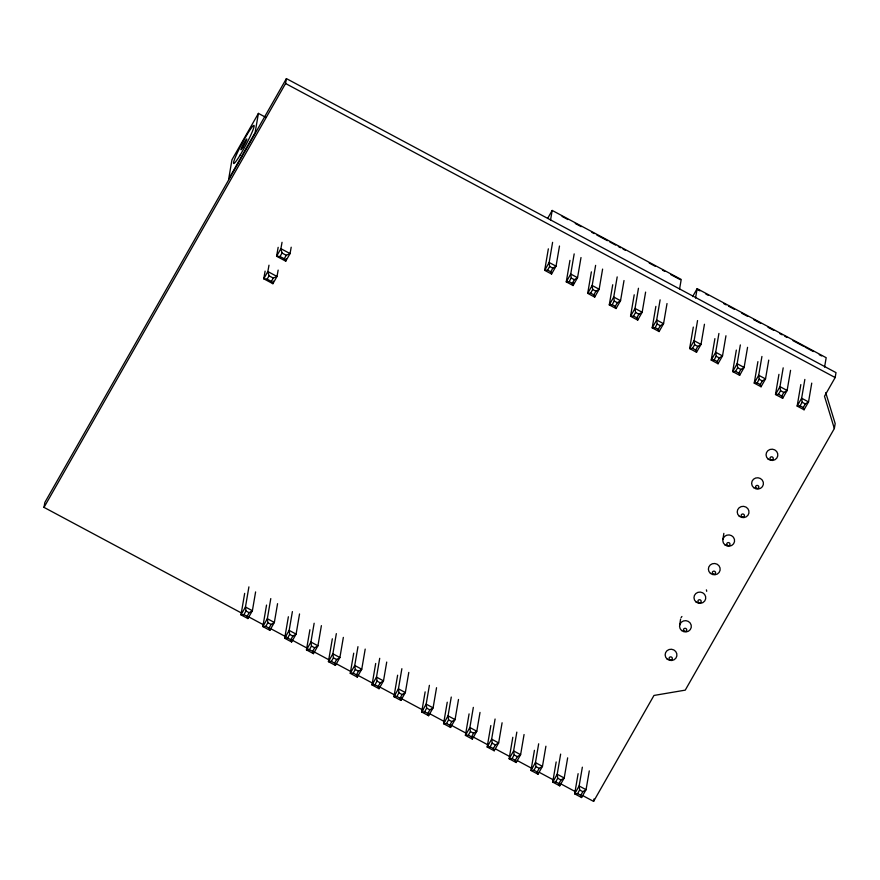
<?xml version="1.0" encoding="UTF-8"?>
<svg xmlns="http://www.w3.org/2000/svg" width="880" height="880" viewBox="0 0 880 880"><rect width="100%" height="100%" fill="white"/><g stroke="black" fill="none" stroke-linecap="round" stroke-linejoin="round"><path stroke-width="1.32" d="M679.657 625.174L680.592 619.124M722.909 539.44L723.844 533.379M241.318 612.942L44 507.375L44.836 502.458L286.407 78.606L836 372.625L835.164 377.542L824.494 396.253L834.339 428.527L685.245 690.14L653.972 695.453L593.593 801.394L582.703 795.575M258.412 113.388L255.123 132.594L228.69 178.981L231.968 159.775L258.412 113.388L265.617 117.249M44 507.375L285.571 83.512L286.407 78.606M244.673 593.373L240.999 614.867L247.918 618.574L252.384 610.72L255.607 591.921M248.908 586.872L245.465 607.013L245.982 611.017L243.914 614.636L240.999 614.867L245.465 607.013L252.384 610.72L249.161 612.722L247.104 616.341L247.918 618.574M266.541 605.077L262.867 626.571L269.874 630.322L274.351 622.468L277.563 603.669M270.787 598.576L267.344 618.717L267.872 622.732L265.815 626.351L262.867 626.571L267.344 618.717L274.351 622.468L271.106 624.459L269.038 628.078L269.874 630.322M288.376 616.759L284.702 638.242L291.621 641.949L296.098 634.106L299.541 613.954M292.391 611.6L289.168 630.399L289.685 634.403L287.617 638.011L284.702 638.242L289.168 630.399L296.098 634.106L292.864 636.108L290.807 639.716L291.621 641.949M309.903 629.75L306.46 649.891L313.467 653.642L317.944 645.788L321.387 625.647M314.149 623.238L310.937 642.048L311.465 646.052L309.408 649.671L306.46 649.891L310.937 642.048L317.944 645.788L314.699 647.779L312.642 651.398L313.467 653.642M332.332 638.803L328.427 661.639L335.434 665.39L339.9 657.536L343.343 637.395M336.336 633.644L332.893 653.796L333.432 657.811L331.375 661.419L328.427 661.639L332.893 653.796L339.9 657.536L336.655 659.527L334.598 663.146L335.434 665.39M353.716 653.18L350.273 673.332L357.28 677.083L361.757 669.229L365.2 649.088M357.962 646.679L354.75 665.478L355.278 669.493L353.221 673.112L350.273 673.332L354.75 665.478L361.757 669.229L358.512 671.22L356.444 674.839L357.28 677.083M375.694 663.476L372.02 684.959L379.027 688.71L383.504 680.867L386.716 662.057M379.709 658.306L376.497 677.116L377.025 681.131L374.968 684.739L372.02 684.959L376.497 677.116L383.504 680.867L380.248 682.858L378.191 686.466L379.027 688.71M397.628 675.213L393.954 696.696L400.884 700.403L405.35 692.549L408.793 672.408M401.874 668.701L398.431 688.853L398.937 692.857L396.88 696.465L393.954 696.696L398.431 688.853L405.35 692.549L402.127 694.562L400.07 698.17L400.884 700.403L401.335 697.719M425.15 691.856L421.707 711.997L428.626 715.704L433.103 707.85L436.546 687.709M429.396 685.344L426.173 704.154L426.69 708.158L424.622 711.766L421.707 711.997L426.173 704.154L433.103 707.85L429.869 709.863L427.812 713.471L428.626 715.704M447.249 702.207L443.575 723.701L450.582 727.452L455.059 719.598L458.502 699.457M451.264 697.048L448.052 715.858L448.58 719.873L446.523 723.481L443.575 723.701L448.052 715.858L455.059 719.598L451.814 721.589L449.746 725.208L450.582 727.452M550.583 219.846L552.189 210.441L681.219 279.466L679.613 288.871M548.35 248.842L544.676 270.336L551.573 274.021L556.039 266.178L559.493 246.026M469.084 713.889L465.41 735.383L472.329 739.079L476.806 731.236L480.018 712.426M552.596 242.341L549.153 262.493L549.648 266.486L547.591 270.105L544.676 270.336L549.153 262.493L556.039 266.178L552.827 268.18L550.77 271.799L551.573 274.021M473.33 707.388L469.887 727.529L470.393 731.533L468.336 735.152L465.41 735.383L469.887 727.529L476.806 731.236L473.583 733.238L471.515 736.857L472.329 739.079M569.943 260.392L566.269 281.886L573.078 285.527L577.544 277.684L580.998 257.532M490.842 725.538L487.179 747.021L494.186 750.772L498.652 742.929L502.095 722.777M574.178 253.891L570.735 274.043L571.219 278.025L569.162 281.633L566.269 281.886L570.735 274.043L577.544 277.684L574.354 279.697L572.297 283.316L573.078 285.527L573.54 282.843M495.088 719.026L491.645 739.178L492.184 743.193L490.116 746.801L487.179 747.021L491.645 739.178L498.652 742.929L495.407 744.92L493.35 748.528L494.186 750.772M591.382 271.865L587.708 293.359L594.693 297.088L599.159 289.245L602.602 269.093M512.809 737.286L509.135 758.769L516.142 762.52L520.619 754.677L524.062 734.525M595.617 265.364L592.174 285.505L592.702 289.52L590.645 293.128L587.708 293.359L592.174 285.505L599.159 289.245L595.914 291.236L593.857 294.855L594.693 297.088M516.824 732.116L513.612 750.926L514.14 754.941L512.083 758.549L509.135 758.769L513.612 750.926L520.619 754.677L517.363 756.668L515.306 760.276L516.142 762.52M612.722 284.746L609.279 304.898L616.088 308.539L620.554 300.696L624.008 280.544M534.435 750.321L530.981 770.462L537.988 774.213L542.465 766.359L545.908 746.218M617.188 276.903L613.745 297.044L614.229 301.037L612.172 304.645L609.279 304.898L613.745 297.044L620.554 300.696L617.364 302.709L615.307 306.328L616.088 308.539M538.67 743.809L535.458 762.619L535.986 766.634L533.929 770.242L530.981 770.462L535.458 762.619L542.465 766.359L539.22 768.361L537.163 771.969L537.988 774.213M634.216 294.789L630.542 316.272L637.703 320.1L642.169 312.257L645.612 292.105M556.171 761.948L552.728 782.1L559.735 785.84L564.212 777.997L567.655 757.845M638.462 288.277L635.019 308.429L635.591 312.466L633.523 316.074L630.542 316.272L635.019 308.429L642.169 312.257L638.88 314.226L636.823 317.834L637.703 320.1M560.648 754.105L557.205 774.246L557.733 778.261L555.676 781.88L552.728 782.1L557.205 774.246L564.212 777.997L560.967 779.988L558.899 783.607L559.735 785.84M655.875 306.372L652.201 327.855L659.098 331.551L663.564 323.697L667.018 303.556M578.116 773.685L574.673 793.837L581.592 797.533L586.058 789.69L589.281 770.88M660.121 299.86L656.678 320.012L657.173 324.005L655.116 327.624L652.201 327.855L656.678 320.012L663.564 323.697L660.352 325.71L658.295 329.318L659.098 331.551M582.351 767.184L579.139 785.983L579.645 789.987L577.588 793.595L574.673 793.837L579.139 785.983L586.058 789.69L582.835 791.692L580.778 795.3L581.592 797.533M593.593 801.394L594.011 798.941M695.541 298.067L697.147 288.662L826.177 357.698L824.571 367.092M693.308 327.074L689.634 348.557L696.531 352.253L701.008 344.399L704.451 324.258M697.554 320.562L694.111 340.714L694.606 344.707L692.549 348.326L689.634 348.557L694.111 340.714L701.008 344.399L697.785 346.412L695.728 350.02L696.531 352.253M714.901 338.624L711.227 360.107L718.036 363.748L722.513 355.905L725.956 335.764M718.916 333.454L715.693 352.264L716.177 356.246L714.12 359.865L711.227 360.107L715.693 352.264L722.513 355.905L719.312 357.929L717.255 361.537L718.036 363.748M736.34 350.086L732.666 371.58L739.651 375.32L744.117 367.466L747.56 347.325M740.355 344.927L737.143 363.726L737.66 367.741L735.603 371.36L732.666 371.58L737.143 363.726L744.117 367.466L740.883 369.457L738.815 373.076L739.651 375.32M757.911 361.625L754.237 383.119L761.046 386.76L765.523 378.917L768.735 360.107M761.926 356.466L758.703 375.276L759.187 379.258L757.13 382.866L754.237 383.119L758.703 375.276L765.523 378.917L762.322 380.93L760.265 384.549L761.046 386.76M778.943 374.352L775.5 394.493L782.661 398.321L787.127 390.478L790.57 370.326M783.189 367.851L779.977 386.65L780.549 390.687L778.492 394.295L775.5 394.493L779.977 386.65L787.127 390.478L783.838 392.447L781.781 396.066L782.661 398.321M800.833 384.593L797.159 406.087L804.056 409.772L808.533 401.929L811.745 383.119M804.848 379.434L801.636 398.233L802.131 402.237L800.074 405.845L797.159 406.087L801.636 398.233L808.533 401.929L805.31 403.931L803.253 407.55L804.056 409.772M834.339 428.527L835.186 423.61L825.726 392.634M265.111 271.128L263.747 278.784L272.899 283.69L277.013 276.474L278.146 270.105M268.994 265.188L267.85 271.568L263.747 278.784L267.146 279.147L271.37 281.402L272.899 283.69L273.361 281.138M278.168 247.335L276.584 256.256L285.736 261.162L290.059 253.583L291.192 247.214M282.04 242.308L280.896 248.677L276.584 256.256L280.038 256.52L284.262 258.775L285.736 261.162L286.198 258.61M267.146 279.147L269.038 275.825L267.85 271.568L277.013 276.474L273.262 278.08L271.37 281.402M280.038 256.52L282.029 253.033L280.896 248.677L290.059 253.583L286.253 255.288L284.262 258.775M547.668 218.372L552.189 210.441M692.626 296.593L697.147 288.662M562.045 216.414L567.941 219.571M575.3 223.509L581.196 226.655M591.811 232.342L594.165 233.596M596.805 235.015L607.42 240.691M609.774 241.945L615.67 245.102M618.31 246.51L620.664 247.775M623.018 249.04L625.383 250.305M649.242 263.065L655.138 266.222M662.497 270.16L664.851 271.414M670.747 274.571L680.185 279.62M697.576 289.597L699.93 290.851M705.826 294.008L708.18 295.273M723.789 303.622L726.154 304.887M728.508 306.141L734.404 309.298M741.763 313.236L747.659 316.393M753.555 319.539L760.628 323.323M767.987 327.261L773.883 330.418M779.779 333.575L782.133 334.829M784.773 336.248L787.127 337.502M793.023 340.659L803.638 346.335M805.101 347.116L813.351 351.538M819.247 354.684L821.601 355.949M285.571 83.512L835.164 377.542M549.648 266.486L552.827 268.18M571.219 278.025L574.354 279.697M592.702 289.52L595.914 291.236M614.229 301.037L617.364 302.709M635.591 312.466L638.88 314.226M657.173 324.005L660.352 325.71M694.606 344.707L697.785 346.412M716.177 356.246L719.312 357.929M737.66 367.741L740.883 369.457M759.187 379.258L762.322 380.93M780.549 390.687L783.838 392.447M802.131 402.237L805.31 403.931M547.591 270.105L550.77 271.799M569.162 281.633L572.297 283.316M590.645 293.128L593.857 294.855M612.172 304.645L615.307 306.328M633.523 316.074L636.823 317.834M655.116 327.624L658.295 329.318M692.549 348.326L695.728 350.02M714.12 359.865L717.255 361.537M735.603 371.36L738.815 373.076M757.13 382.866L760.265 384.549M778.492 394.295L781.781 396.066M800.074 405.845L803.253 407.55M282.029 253.033L286.253 255.288M269.038 275.825L273.262 278.08M245.982 611.017L249.161 612.722M267.872 622.732L271.106 624.459M289.685 634.403L292.864 636.108M311.465 646.052L314.699 647.779M333.432 657.811L336.655 659.527M355.278 669.493L358.512 671.22M377.025 681.131L380.248 682.858M398.937 692.857L402.127 694.562M426.69 708.158L429.869 709.863M448.58 719.873L451.814 721.589M470.393 731.533L473.583 733.238M492.184 743.193L495.407 744.92M514.14 754.941L517.363 756.668M535.986 766.634L539.22 768.361M557.733 778.261L560.967 779.988M579.645 789.987L582.835 791.692M248.589 616.825L263.109 624.602M270.369 628.485L286.11 636.9M292.16 640.145L307.901 648.56M313.951 651.794L329.692 660.22M335.742 663.454L350.273 671.231M357.533 675.114L373.274 683.529M379.324 686.774L395.065 695.189M401.115 698.423L422.906 710.083M428.956 713.317L444.697 721.743M450.747 724.977L466.488 733.403M472.538 736.637L488.279 745.052M495.539 748.946L510.059 756.712M517.33 760.595L531.85 768.372M539.121 772.255L553.641 780.032M559.702 783.266L575.432 791.681M243.914 614.636L247.104 616.341M265.815 626.351L269.038 628.078M287.617 638.011L290.807 639.716M309.408 649.671L312.642 651.398M331.375 661.419L334.598 663.146M353.221 673.112L356.444 674.839M374.968 684.739L378.191 686.466M396.88 696.465L400.07 698.17M424.622 711.766L427.812 713.471M446.523 723.481L449.746 725.208M468.336 735.152L471.515 736.857M490.116 746.801L493.35 748.528M512.083 758.549L515.306 760.276M533.929 770.242L537.163 771.969M555.676 781.88L558.899 783.607M577.588 793.595L580.778 795.3M681.076 617.727A5.907 5.654 8.8 0 1 681.923 616.495M706.376 589.864A5.907 5.654 8.8 0 1 706.684 591.316M669.625 659.615A1.639 1.562 8.8 0 0 672.298 658.757A1.639 1.562 8.8 0 0 670.153 656.953A1.639 1.562 8.8 0 0 669.625 659.615M667.183 659.12A5.907 5.654 8.8 0 0 676.83 656.007A5.907 5.654 8.8 0 0 669.086 649.517A5.907 5.654 8.8 0 0 667.183 659.12M684.046 631.037A1.639 1.562 8.8 0 0 686.719 630.168A1.639 1.562 8.8 0 0 684.574 628.375A1.639 1.562 8.8 0 0 684.046 631.037M681.604 630.542A5.907 5.654 8.8 0 0 691.24 627.429A5.907 5.654 8.8 0 0 683.496 620.939A5.907 5.654 8.8 0 0 681.604 630.542M698.467 602.459A1.639 1.562 8.8 0 0 701.14 601.59A1.639 1.562 8.8 0 0 698.995 599.797A1.639 1.562 8.8 0 0 698.467 602.459M696.025 601.964A5.907 5.654 8.8 0 0 705.661 598.851A5.907 5.654 8.8 0 0 697.917 592.35A5.907 5.654 8.8 0 0 696.025 601.964M712.888 573.881A1.639 1.562 8.8 0 0 715.55 573.012A1.639 1.562 8.8 0 0 713.405 571.219A1.639 1.562 8.8 0 0 712.888 573.881M710.435 573.386A5.907 5.654 8.8 0 0 720.082 570.262A5.907 5.654 8.8 0 0 712.338 563.772A5.907 5.654 8.8 0 0 710.435 573.386M727.298 545.303A1.639 1.562 8.8 0 0 729.971 544.434A1.639 1.562 8.8 0 0 727.826 542.641A1.639 1.562 8.8 0 0 727.298 545.303M724.856 544.808A5.907 5.654 8.8 0 0 734.492 541.684A5.907 5.654 8.8 0 0 726.748 535.194A5.907 5.654 8.8 0 0 724.856 544.808M741.719 516.725A1.639 1.562 8.8 0 0 744.392 515.856A1.639 1.562 8.8 0 0 742.247 514.063A1.639 1.562 8.8 0 0 741.719 516.725M739.277 516.23A5.907 5.654 8.8 0 0 748.913 513.106A5.907 5.654 8.8 0 0 741.169 506.616A5.907 5.654 8.8 0 0 739.277 516.23M756.14 488.147A1.639 1.562 8.8 0 0 758.802 487.278A1.639 1.562 8.8 0 0 756.657 485.485A1.639 1.562 8.8 0 0 756.14 488.147M753.687 487.652A5.907 5.654 8.8 0 0 763.334 484.528A5.907 5.654 8.8 0 0 755.59 478.038A5.907 5.654 8.8 0 0 753.687 487.652M770.55 459.558A1.639 1.562 8.8 0 0 773.223 458.7A1.639 1.562 8.8 0 0 771.078 456.896A1.639 1.562 8.8 0 0 770.55 459.558M768.108 459.074A5.907 5.654 8.8 0 0 777.744 455.95A5.907 5.654 8.8 0 0 770 449.46A5.907 5.654 8.8 0 0 768.108 459.074M240.174 155.012A21.571 2.035 -61.9 0 0 254.045 125.433A21.571 2.035 -61.9 0 0 237.314 152.878A21.571 2.035 -61.9 0 0 240.174 155.012M242.792 147.455A6.16 0.583 -61.9 0 0 246.763 139.007A6.16 0.583 -61.9 0 0 241.978 146.85A6.16 0.583 -61.9 0 0 242.792 147.455"/></g></svg>
